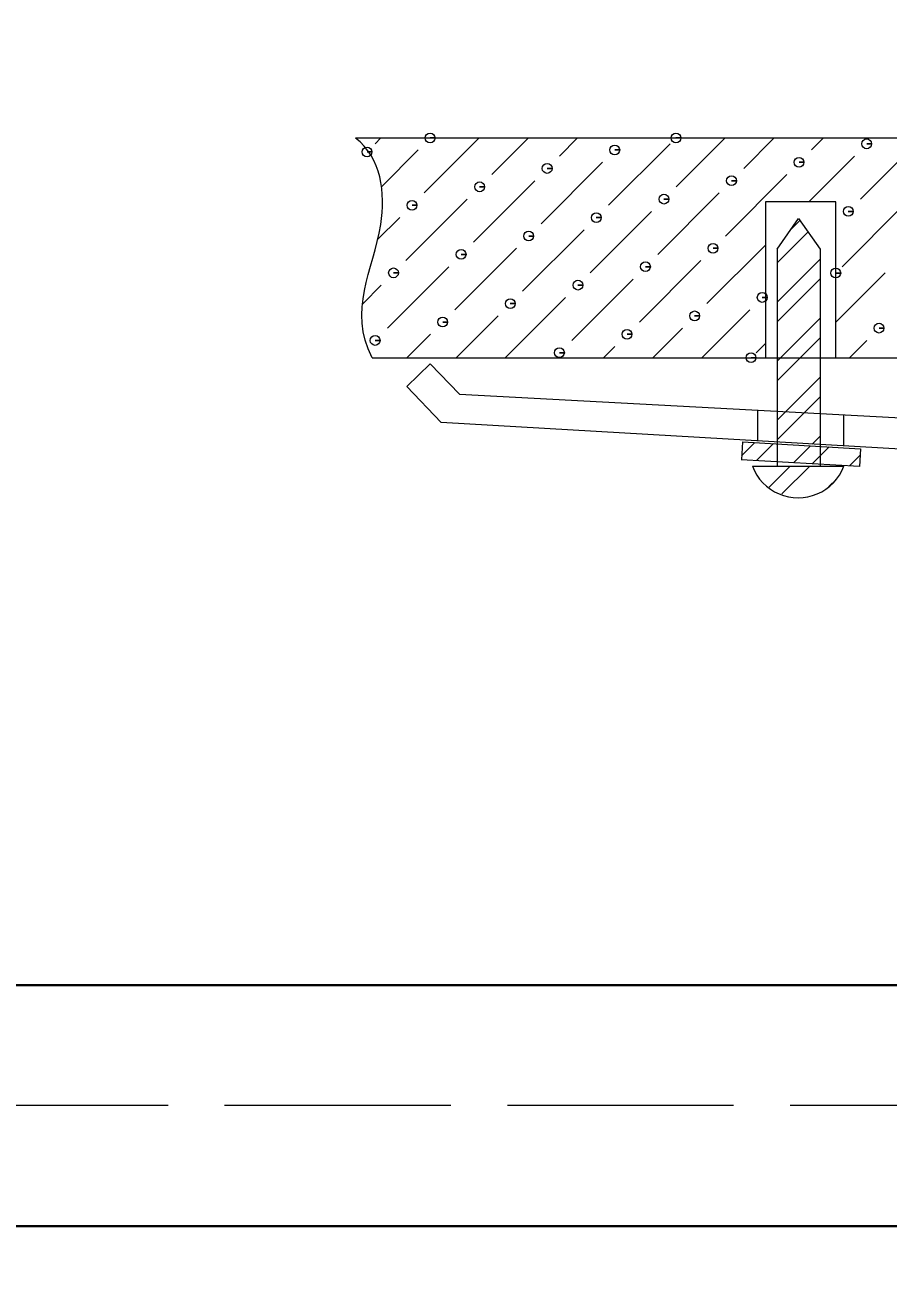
# Model space of a CAD drawing. Header units: millimetres. Extents: x 24811 to 87790, y -117823 to -2257.
# Drawn here: x 87404 to 87449.8, y -117628 to -117562.3 of the extents above; entities that cross this region are included whole.
import ezdxf

# ---------------------------------------------------------------- set-up
doc = ezdxf.new("R2010")
doc.units = ezdxf.units.MM
doc.header["$PDSIZE"] = -1
doc.linetypes.add('ACAD_ISO02W100', pattern=[15, 12, -3])
doc.layers.add('尺寸標注', color=1, linetype='Continuous', lineweight=30)
doc.layers.add('細實線', color=1, linetype='Continuous', lineweight=13)
doc.styles.add('DIM', font='txt.shx', dxfattribs={"width": 0.7, "bigfont": 'chineset.shx'})
doc.dimstyles.new('mm+in', dxfattribs={"dimscale": 2, "dimtxt": 10, "dimasz": 9, "dimexe": 1.25, "dimexo": 0.625, "dimgap": 2, "dimtad": 1, "dimtoh": 1, "dimdec": 1, "dimtxsty": 'DIM', "dimcen": 0, "dimclrd": 1, "dimclre": 1, "dimclrt": 3, "dimadec": 0, "dimazin": 0, "dimtfac": 1, "dimtdec": 1, "dimtmove": 0, "dimatfit": 3, "dimfxl": 1, "dimarcsym": 0})

# ---------------------------------------------------------------- blocks, each defined once
blk = doc.blocks.new('egege')
at = {"layer": '細實線', "lineweight": 9}
for points, knots in [([(87352.147, -116560.425), (87350.832, -116557.893), (87352.222, -116555.806), (87352.601, -116553.357), (87352.601, -116553.357), (87352.861, -116551.676), (87352.642, -116549.822), (87351.271, -116548.765)], [0, 0, 0, 0, 0.333333, 0.333333, 0.333333, 0.333333, 1, 1, 1, 1]), ([(87355.224, -116548.762), (87355.224, -116548.762), (87355.484, -116548.762), (87355.484, -116548.762), (87355.484, -116548.762), (87355.484, -116548.619), (87355.367, -116548.502), (87355.224, -116548.502), (87355.224, -116548.502), (87355.08, -116548.502), (87354.964, -116548.619), (87354.964, -116548.762), (87354.964, -116548.762), (87354.964, -116548.905), (87355.08, -116549.022), (87355.224, -116549.022), (87355.224, -116549.022), (87355.367, -116549.022), (87355.484, -116548.905), (87355.484, -116548.762), (87355.484, -116548.762), (87355.484, -116548.762), (87355.224, -116548.762), (87355.224, -116548.762)], [0, 0, 0, 0, 0.142857, 0.142857, 0.142857, 0.142857, 0.285714, 0.285714, 0.285714, 0.285714, 0.428571, 0.428571, 0.428571, 0.428571, 0.571429, 0.571429, 0.571429, 0.571429, 0.714286, 0.714286, 0.714286, 0.714286, 1, 1, 1, 1]), ([(87368.266, -116548.762), (87368.266, -116548.762), (87368.526, -116548.762), (87368.526, -116548.762), (87368.526, -116548.762), (87368.526, -116548.619), (87368.41, -116548.502), (87368.266, -116548.502), (87368.266, -116548.502), (87368.123, -116548.502), (87368.006, -116548.619), (87368.006, -116548.762), (87368.006, -116548.762), (87368.006, -116548.905), (87368.123, -116549.022), (87368.266, -116549.022), (87368.266, -116549.022), (87368.41, -116549.022), (87368.526, -116548.905), (87368.526, -116548.762), (87368.526, -116548.762), (87368.526, -116548.762), (87368.266, -116548.762), (87368.266, -116548.762)], [0, 0, 0, 0, 0.142857, 0.142857, 0.142857, 0.142857, 0.285714, 0.285714, 0.285714, 0.285714, 0.428571, 0.428571, 0.428571, 0.428571, 0.571429, 0.571429, 0.571429, 0.571429, 0.714286, 0.714286, 0.714286, 0.714286, 1, 1, 1, 1]), ([(87378.388, -116549.072), (87378.388, -116549.072), (87378.648, -116549.072), (87378.648, -116549.072), (87378.648, -116549.072), (87378.648, -116548.929), (87378.532, -116548.812), (87378.388, -116548.812), (87378.388, -116548.812), (87378.245, -116548.812), (87378.128, -116548.929), (87378.128, -116549.072), (87378.128, -116549.072), (87378.128, -116549.216), (87378.245, -116549.333), (87378.388, -116549.333), (87378.388, -116549.333), (87378.532, -116549.333), (87378.648, -116549.216), (87378.648, -116549.072), (87378.648, -116549.072), (87378.648, -116549.072), (87378.388, -116549.072), (87378.388, -116549.072)], [0, 0, 0, 0, 0.142857, 0.142857, 0.142857, 0.142857, 0.285714, 0.285714, 0.285714, 0.285714, 0.428571, 0.428571, 0.428571, 0.428571, 0.571429, 0.571429, 0.571429, 0.571429, 0.714286, 0.714286, 0.714286, 0.714286, 1, 1, 1, 1]), ([(87351.876, -116549.503), (87351.876, -116549.503), (87352.137, -116549.503), (87352.137, -116549.503), (87352.137, -116549.503), (87352.137, -116549.359), (87352.02, -116549.243), (87351.876, -116549.243), (87351.876, -116549.243), (87351.733, -116549.243), (87351.616, -116549.359), (87351.616, -116549.503), (87351.616, -116549.503), (87351.616, -116549.646), (87351.733, -116549.763), (87351.876, -116549.763), (87351.876, -116549.763), (87352.02, -116549.763), (87352.137, -116549.646), (87352.137, -116549.503), (87352.137, -116549.503), (87352.137, -116549.503), (87351.876, -116549.503), (87351.876, -116549.503)], [0, 0, 0, 0, 0.142857, 0.142857, 0.142857, 0.142857, 0.285714, 0.285714, 0.285714, 0.285714, 0.428571, 0.428571, 0.428571, 0.428571, 0.571429, 0.571429, 0.571429, 0.571429, 0.714286, 0.714286, 0.714286, 0.714286, 1, 1, 1, 1]), ([(87365.022, -116549.399), (87365.022, -116549.399), (87365.283, -116549.399), (87365.283, -116549.399), (87365.283, -116549.399), (87365.283, -116549.256), (87365.165, -116549.139), (87365.022, -116549.139), (87365.022, -116549.139), (87364.879, -116549.139), (87364.762, -116549.256), (87364.762, -116549.399), (87364.762, -116549.399), (87364.762, -116549.543), (87364.879, -116549.659), (87365.022, -116549.659), (87365.022, -116549.659), (87365.165, -116549.659), (87365.283, -116549.543), (87365.283, -116549.399), (87365.283, -116549.399), (87365.283, -116549.399), (87365.022, -116549.399), (87365.022, -116549.399)], [0, 0, 0, 0, 0.142857, 0.142857, 0.142857, 0.142857, 0.285714, 0.285714, 0.285714, 0.285714, 0.428571, 0.428571, 0.428571, 0.428571, 0.571429, 0.571429, 0.571429, 0.571429, 0.714286, 0.714286, 0.714286, 0.714286, 1, 1, 1, 1]), ([(87361.435, -116550.379), (87361.435, -116550.379), (87361.695, -116550.379), (87361.695, -116550.379), (87361.695, -116550.379), (87361.695, -116550.235), (87361.579, -116550.119), (87361.435, -116550.119), (87361.435, -116550.119), (87361.292, -116550.119), (87361.175, -116550.235), (87361.175, -116550.379), (87361.175, -116550.379), (87361.175, -116550.522), (87361.292, -116550.639), (87361.435, -116550.639), (87361.435, -116550.639), (87361.579, -116550.639), (87361.695, -116550.522), (87361.695, -116550.379), (87361.695, -116550.379), (87361.695, -116550.379), (87361.435, -116550.379), (87361.435, -116550.379)], [0, 0, 0, 0, 0.142857, 0.142857, 0.142857, 0.142857, 0.285714, 0.285714, 0.285714, 0.285714, 0.428571, 0.428571, 0.428571, 0.428571, 0.571429, 0.571429, 0.571429, 0.571429, 0.714286, 0.714286, 0.714286, 0.714286, 1, 1, 1, 1]), ([(87374.801, -116550.052), (87374.801, -116550.052), (87375.061, -116550.052), (87375.061, -116550.052), (87375.061, -116550.052), (87375.061, -116549.908), (87374.944, -116549.792), (87374.801, -116549.792), (87374.801, -116549.792), (87374.658, -116549.792), (87374.541, -116549.908), (87374.541, -116550.052), (87374.541, -116550.052), (87374.541, -116550.195), (87374.658, -116550.312), (87374.801, -116550.312), (87374.801, -116550.312), (87374.944, -116550.312), (87375.061, -116550.195), (87375.061, -116550.052), (87375.061, -116550.052), (87375.061, -116550.052), (87374.801, -116550.052), (87374.801, -116550.052)], [0, 0, 0, 0, 0.142857, 0.142857, 0.142857, 0.142857, 0.285714, 0.285714, 0.285714, 0.285714, 0.428571, 0.428571, 0.428571, 0.428571, 0.571429, 0.571429, 0.571429, 0.571429, 0.714286, 0.714286, 0.714286, 0.714286, 1, 1, 1, 1]), ([(87371.217, -116551.03), (87371.217, -116551.03), (87371.476, -116551.03), (87371.476, -116551.03), (87371.476, -116551.03), (87371.476, -116550.887), (87371.36, -116550.771), (87371.217, -116550.771), (87371.217, -116550.771), (87371.073, -116550.771), (87370.956, -116550.887), (87370.956, -116551.03), (87370.956, -116551.03), (87370.956, -116551.174), (87371.073, -116551.291), (87371.217, -116551.291), (87371.217, -116551.291), (87371.36, -116551.291), (87371.476, -116551.174), (87371.476, -116551.03), (87371.476, -116551.03), (87371.476, -116551.03), (87371.217, -116551.03), (87371.217, -116551.03)], [0, 0, 0, 0, 0.142857, 0.142857, 0.142857, 0.142857, 0.285714, 0.285714, 0.285714, 0.285714, 0.428571, 0.428571, 0.428571, 0.428571, 0.571429, 0.571429, 0.571429, 0.571429, 0.714286, 0.714286, 0.714286, 0.714286, 1, 1, 1, 1]), ([(87357.848, -116551.355), (87357.848, -116551.355), (87358.108, -116551.355), (87358.108, -116551.355), (87358.108, -116551.355), (87358.108, -116551.211), (87357.991, -116551.095), (87357.848, -116551.095), (87357.848, -116551.095), (87357.705, -116551.095), (87357.588, -116551.211), (87357.588, -116551.355), (87357.588, -116551.355), (87357.588, -116551.498), (87357.705, -116551.615), (87357.848, -116551.615), (87357.848, -116551.615), (87357.991, -116551.615), (87358.108, -116551.498), (87358.108, -116551.355), (87358.108, -116551.355), (87358.108, -116551.355), (87357.848, -116551.355), (87357.848, -116551.355)], [0, 0, 0, 0, 0.142857, 0.142857, 0.142857, 0.142857, 0.285714, 0.285714, 0.285714, 0.285714, 0.428571, 0.428571, 0.428571, 0.428571, 0.571429, 0.571429, 0.571429, 0.571429, 0.714286, 0.714286, 0.714286, 0.714286, 1, 1, 1, 1]), ([(87354.263, -116552.333), (87354.263, -116552.333), (87354.523, -116552.333), (87354.523, -116552.333), (87354.523, -116552.333), (87354.523, -116552.189), (87354.407, -116552.073), (87354.263, -116552.073), (87354.263, -116552.073), (87354.12, -116552.073), (87354.003, -116552.189), (87354.003, -116552.333), (87354.003, -116552.333), (87354.003, -116552.476), (87354.12, -116552.593), (87354.263, -116552.593), (87354.263, -116552.593), (87354.407, -116552.593), (87354.523, -116552.476), (87354.523, -116552.333), (87354.523, -116552.333), (87354.523, -116552.333), (87354.263, -116552.333), (87354.263, -116552.333)], [0, 0, 0, 0, 0.142857, 0.142857, 0.142857, 0.142857, 0.285714, 0.285714, 0.285714, 0.285714, 0.428571, 0.428571, 0.428571, 0.428571, 0.571429, 0.571429, 0.571429, 0.571429, 0.714286, 0.714286, 0.714286, 0.714286, 1, 1, 1, 1]), ([(87367.629, -116552.009), (87367.629, -116552.009), (87367.889, -116552.009), (87367.889, -116552.009), (87367.889, -116552.009), (87367.889, -116551.865), (87367.772, -116551.748), (87367.629, -116551.748), (87367.629, -116551.748), (87367.486, -116551.748), (87367.369, -116551.865), (87367.369, -116552.009), (87367.369, -116552.009), (87367.369, -116552.152), (87367.486, -116552.268), (87367.629, -116552.268), (87367.629, -116552.268), (87367.772, -116552.268), (87367.889, -116552.152), (87367.889, -116552.009), (87367.889, -116552.009), (87367.889, -116552.009), (87367.629, -116552.009), (87367.629, -116552.009)], [0, 0, 0, 0, 0.142857, 0.142857, 0.142857, 0.142857, 0.285714, 0.285714, 0.285714, 0.285714, 0.428571, 0.428571, 0.428571, 0.428571, 0.571429, 0.571429, 0.571429, 0.571429, 0.714286, 0.714286, 0.714286, 0.714286, 1, 1, 1, 1]), ([(87364.042, -116552.986), (87364.042, -116552.986), (87364.302, -116552.986), (87364.302, -116552.986), (87364.302, -116552.986), (87364.302, -116552.843), (87364.186, -116552.726), (87364.042, -116552.726), (87364.042, -116552.726), (87363.899, -116552.726), (87363.782, -116552.843), (87363.782, -116552.986), (87363.782, -116552.986), (87363.782, -116553.129), (87363.899, -116553.246), (87364.042, -116553.246), (87364.042, -116553.246), (87364.186, -116553.246), (87364.302, -116553.129), (87364.302, -116552.986), (87364.302, -116552.986), (87364.302, -116552.986), (87364.042, -116552.986), (87364.042, -116552.986)], [0, 0, 0, 0, 0.142857, 0.142857, 0.142857, 0.142857, 0.285714, 0.285714, 0.285714, 0.285714, 0.428571, 0.428571, 0.428571, 0.428571, 0.571429, 0.571429, 0.571429, 0.571429, 0.714286, 0.714286, 0.714286, 0.714286, 1, 1, 1, 1]), ([(87377.41, -116552.66), (87377.41, -116552.66), (87377.671, -116552.66), (87377.671, -116552.66), (87377.671, -116552.66), (87377.671, -116552.516), (87377.554, -116552.399), (87377.41, -116552.399), (87377.41, -116552.399), (87377.267, -116552.399), (87377.15, -116552.516), (87377.15, -116552.66), (87377.15, -116552.66), (87377.15, -116552.803), (87377.267, -116552.92), (87377.41, -116552.92), (87377.41, -116552.92), (87377.554, -116552.92), (87377.671, -116552.803), (87377.671, -116552.66), (87377.671, -116552.66), (87377.671, -116552.66), (87377.41, -116552.66), (87377.41, -116552.66)], [0, 0, 0, 0, 0.142857, 0.142857, 0.142857, 0.142857, 0.285714, 0.285714, 0.285714, 0.285714, 0.428571, 0.428571, 0.428571, 0.428571, 0.571429, 0.571429, 0.571429, 0.571429, 0.714286, 0.714286, 0.714286, 0.714286, 1, 1, 1, 1]), ([(87360.457, -116553.964), (87360.457, -116553.964), (87360.718, -116553.964), (87360.718, -116553.964), (87360.718, -116553.964), (87360.718, -116553.821), (87360.6, -116553.704), (87360.457, -116553.704), (87360.457, -116553.704), (87360.314, -116553.704), (87360.197, -116553.821), (87360.197, -116553.964), (87360.197, -116553.964), (87360.197, -116554.108), (87360.314, -116554.224), (87360.457, -116554.224), (87360.457, -116554.224), (87360.6, -116554.224), (87360.718, -116554.108), (87360.718, -116553.964), (87360.718, -116553.964), (87360.718, -116553.964), (87360.457, -116553.964), (87360.457, -116553.964)], [0, 0, 0, 0, 0.142857, 0.142857, 0.142857, 0.142857, 0.285714, 0.285714, 0.285714, 0.285714, 0.428571, 0.428571, 0.428571, 0.428571, 0.571429, 0.571429, 0.571429, 0.571429, 0.714286, 0.714286, 0.714286, 0.714286, 1, 1, 1, 1]), ([(87356.87, -116554.942), (87356.87, -116554.942), (87357.13, -116554.942), (87357.13, -116554.942), (87357.13, -116554.942), (87357.13, -116554.799), (87357.014, -116554.682), (87356.87, -116554.682), (87356.87, -116554.682), (87356.727, -116554.682), (87356.61, -116554.799), (87356.61, -116554.942), (87356.61, -116554.942), (87356.61, -116555.085), (87356.727, -116555.202), (87356.87, -116555.202), (87356.87, -116555.202), (87357.014, -116555.202), (87357.13, -116555.085), (87357.13, -116554.942), (87357.13, -116554.942), (87357.13, -116554.942), (87356.87, -116554.942), (87356.87, -116554.942)], [0, 0, 0, 0, 0.142857, 0.142857, 0.142857, 0.142857, 0.285714, 0.285714, 0.285714, 0.285714, 0.428571, 0.428571, 0.428571, 0.428571, 0.571429, 0.571429, 0.571429, 0.571429, 0.714286, 0.714286, 0.714286, 0.714286, 1, 1, 1, 1]), ([(87370.238, -116554.615), (87370.238, -116554.615), (87370.499, -116554.615), (87370.499, -116554.615), (87370.499, -116554.615), (87370.499, -116554.472), (87370.382, -116554.355), (87370.238, -116554.355), (87370.238, -116554.355), (87370.095, -116554.355), (87369.979, -116554.472), (87369.979, -116554.615), (87369.979, -116554.615), (87369.979, -116554.759), (87370.095, -116554.875), (87370.238, -116554.875), (87370.238, -116554.875), (87370.382, -116554.875), (87370.499, -116554.759), (87370.499, -116554.615), (87370.499, -116554.615), (87370.499, -116554.615), (87370.238, -116554.615), (87370.238, -116554.615)], [0, 0, 0, 0, 0.142857, 0.142857, 0.142857, 0.142857, 0.285714, 0.285714, 0.285714, 0.285714, 0.428571, 0.428571, 0.428571, 0.428571, 0.571429, 0.571429, 0.571429, 0.571429, 0.714286, 0.714286, 0.714286, 0.714286, 1, 1, 1, 1]), ([(87366.652, -116555.595), (87366.652, -116555.595), (87366.911, -116555.595), (87366.911, -116555.595), (87366.911, -116555.595), (87366.911, -116555.452), (87366.795, -116555.335), (87366.652, -116555.335), (87366.652, -116555.335), (87366.508, -116555.335), (87366.391, -116555.452), (87366.391, -116555.595), (87366.391, -116555.595), (87366.391, -116555.738), (87366.508, -116555.855), (87366.652, -116555.855), (87366.652, -116555.855), (87366.795, -116555.855), (87366.911, -116555.738), (87366.911, -116555.595), (87366.911, -116555.595), (87366.911, -116555.595), (87366.652, -116555.595), (87366.652, -116555.595)], [0, 0, 0, 0, 0.142857, 0.142857, 0.142857, 0.142857, 0.285714, 0.285714, 0.285714, 0.285714, 0.428571, 0.428571, 0.428571, 0.428571, 0.571429, 0.571429, 0.571429, 0.571429, 0.714286, 0.714286, 0.714286, 0.714286, 1, 1, 1, 1]), ([(87353.283, -116555.92), (87353.283, -116555.92), (87353.543, -116555.92), (87353.543, -116555.92), (87353.543, -116555.92), (87353.543, -116555.776), (87353.426, -116555.66), (87353.283, -116555.66), (87353.283, -116555.66), (87353.14, -116555.66), (87353.023, -116555.776), (87353.023, -116555.92), (87353.023, -116555.92), (87353.023, -116556.063), (87353.14, -116556.18), (87353.283, -116556.18), (87353.283, -116556.18), (87353.426, -116556.18), (87353.543, -116556.063), (87353.543, -116555.92), (87353.543, -116555.92), (87353.543, -116555.92), (87353.283, -116555.92), (87353.283, -116555.92)], [0, 0, 0, 0, 0.142857, 0.142857, 0.142857, 0.142857, 0.285714, 0.285714, 0.285714, 0.285714, 0.428571, 0.428571, 0.428571, 0.428571, 0.571429, 0.571429, 0.571429, 0.571429, 0.714286, 0.714286, 0.714286, 0.714286, 1, 1, 1, 1]), ([(87376.749, -116555.93), (87376.749, -116555.93), (87377.009, -116555.93), (87377.009, -116555.93), (87377.009, -116555.93), (87377.009, -116555.787), (87376.892, -116555.67), (87376.749, -116555.67), (87376.749, -116555.67), (87376.605, -116555.67), (87376.488, -116555.787), (87376.488, -116555.93), (87376.488, -116555.93), (87376.488, -116556.073), (87376.605, -116556.19), (87376.749, -116556.19), (87376.749, -116556.19), (87376.892, -116556.19), (87377.009, -116556.073), (87377.009, -116555.93), (87377.009, -116555.93), (87377.009, -116555.93), (87376.749, -116555.93), (87376.749, -116555.93)], [0, 0, 0, 0, 0.142857, 0.142857, 0.142857, 0.142857, 0.285714, 0.285714, 0.285714, 0.285714, 0.428571, 0.428571, 0.428571, 0.428571, 0.571429, 0.571429, 0.571429, 0.571429, 0.714286, 0.714286, 0.714286, 0.714286, 1, 1, 1, 1]), ([(87363.066, -116556.571), (87363.066, -116556.571), (87363.327, -116556.571), (87363.327, -116556.571), (87363.327, -116556.571), (87363.327, -116556.428), (87363.21, -116556.311), (87363.066, -116556.311), (87363.066, -116556.311), (87362.923, -116556.311), (87362.807, -116556.428), (87362.807, -116556.571), (87362.807, -116556.571), (87362.807, -116556.714), (87362.923, -116556.831), (87363.066, -116556.831), (87363.066, -116556.831), (87363.21, -116556.831), (87363.327, -116556.714), (87363.327, -116556.571), (87363.327, -116556.571), (87363.327, -116556.571), (87363.066, -116556.571), (87363.066, -116556.571)], [0, 0, 0, 0, 0.142857, 0.142857, 0.142857, 0.142857, 0.285714, 0.285714, 0.285714, 0.285714, 0.428571, 0.428571, 0.428571, 0.428571, 0.571429, 0.571429, 0.571429, 0.571429, 0.714286, 0.714286, 0.714286, 0.714286, 1, 1, 1, 1]), ([(87359.48, -116557.551), (87359.48, -116557.551), (87359.739, -116557.551), (87359.739, -116557.551), (87359.739, -116557.551), (87359.739, -116557.408), (87359.623, -116557.291), (87359.48, -116557.291), (87359.48, -116557.291), (87359.336, -116557.291), (87359.219, -116557.408), (87359.219, -116557.551), (87359.219, -116557.551), (87359.219, -116557.694), (87359.336, -116557.811), (87359.48, -116557.811), (87359.48, -116557.811), (87359.623, -116557.811), (87359.739, -116557.694), (87359.739, -116557.551), (87359.739, -116557.551), (87359.739, -116557.551), (87359.48, -116557.551), (87359.48, -116557.551)], [0, 0, 0, 0, 0.142857, 0.142857, 0.142857, 0.142857, 0.285714, 0.285714, 0.285714, 0.285714, 0.428571, 0.428571, 0.428571, 0.428571, 0.571429, 0.571429, 0.571429, 0.571429, 0.714286, 0.714286, 0.714286, 0.714286, 1, 1, 1, 1]), ([(87372.845, -116557.225), (87372.845, -116557.225), (87373.106, -116557.225), (87373.106, -116557.225), (87373.106, -116557.225), (87373.106, -116557.081), (87372.989, -116556.964), (87372.845, -116556.964), (87372.845, -116556.964), (87372.702, -116556.964), (87372.585, -116557.081), (87372.585, -116557.225), (87372.585, -116557.225), (87372.585, -116557.368), (87372.702, -116557.485), (87372.845, -116557.485), (87372.845, -116557.485), (87372.989, -116557.485), (87373.106, -116557.368), (87373.106, -116557.225), (87373.106, -116557.225), (87373.106, -116557.225), (87372.845, -116557.225), (87372.845, -116557.225)], [0, 0, 0, 0, 0.142857, 0.142857, 0.142857, 0.142857, 0.285714, 0.285714, 0.285714, 0.285714, 0.428571, 0.428571, 0.428571, 0.428571, 0.571429, 0.571429, 0.571429, 0.571429, 0.714286, 0.714286, 0.714286, 0.714286, 1, 1, 1, 1]), ([(87369.258, -116558.202), (87369.258, -116558.202), (87369.518, -116558.202), (87369.518, -116558.202), (87369.518, -116558.202), (87369.518, -116558.059), (87369.402, -116557.943), (87369.258, -116557.943), (87369.258, -116557.943), (87369.115, -116557.943), (87368.998, -116558.059), (87368.998, -116558.202), (87368.998, -116558.202), (87368.998, -116558.346), (87369.115, -116558.463), (87369.258, -116558.463), (87369.258, -116558.463), (87369.402, -116558.463), (87369.518, -116558.346), (87369.518, -116558.202), (87369.518, -116558.202), (87369.518, -116558.202), (87369.258, -116558.202), (87369.258, -116558.202)], [0, 0, 0, 0, 0.142857, 0.142857, 0.142857, 0.142857, 0.285714, 0.285714, 0.285714, 0.285714, 0.428571, 0.428571, 0.428571, 0.428571, 0.571429, 0.571429, 0.571429, 0.571429, 0.714286, 0.714286, 0.714286, 0.714286, 1, 1, 1, 1]), ([(87355.892, -116558.529), (87355.892, -116558.529), (87356.153, -116558.529), (87356.153, -116558.529), (87356.153, -116558.529), (87356.153, -116558.386), (87356.035, -116558.269), (87355.892, -116558.269), (87355.892, -116558.269), (87355.749, -116558.269), (87355.632, -116558.386), (87355.632, -116558.529), (87355.632, -116558.529), (87355.632, -116558.673), (87355.749, -116558.789), (87355.892, -116558.789), (87355.892, -116558.789), (87356.035, -116558.789), (87356.153, -116558.673), (87356.153, -116558.529), (87356.153, -116558.529), (87356.153, -116558.529), (87355.892, -116558.529), (87355.892, -116558.529)], [0, 0, 0, 0, 0.142857, 0.142857, 0.142857, 0.142857, 0.285714, 0.285714, 0.285714, 0.285714, 0.428571, 0.428571, 0.428571, 0.428571, 0.571429, 0.571429, 0.571429, 0.571429, 0.714286, 0.714286, 0.714286, 0.714286, 1, 1, 1, 1]), ([(87379.042, -116558.853), (87379.042, -116558.853), (87379.302, -116558.853), (87379.302, -116558.853), (87379.302, -116558.853), (87379.302, -116558.71), (87379.185, -116558.594), (87379.042, -116558.594), (87379.042, -116558.594), (87378.899, -116558.594), (87378.782, -116558.71), (87378.782, -116558.853), (87378.782, -116558.853), (87378.782, -116558.997), (87378.899, -116559.114), (87379.042, -116559.114), (87379.042, -116559.114), (87379.185, -116559.114), (87379.302, -116558.997), (87379.302, -116558.853), (87379.302, -116558.853), (87379.302, -116558.853), (87379.042, -116558.853), (87379.042, -116558.853)], [0, 0, 0, 0, 0.142857, 0.142857, 0.142857, 0.142857, 0.285714, 0.285714, 0.285714, 0.285714, 0.428571, 0.428571, 0.428571, 0.428571, 0.571429, 0.571429, 0.571429, 0.571429, 0.714286, 0.714286, 0.714286, 0.714286, 1, 1, 1, 1]), ([(87352.308, -116559.507), (87352.308, -116559.507), (87352.567, -116559.507), (87352.567, -116559.507), (87352.567, -116559.507), (87352.567, -116559.364), (87352.451, -116559.247), (87352.308, -116559.247), (87352.308, -116559.247), (87352.164, -116559.247), (87352.047, -116559.364), (87352.047, -116559.507), (87352.047, -116559.507), (87352.047, -116559.65), (87352.164, -116559.767), (87352.308, -116559.767), (87352.308, -116559.767), (87352.451, -116559.767), (87352.567, -116559.65), (87352.567, -116559.507), (87352.567, -116559.507), (87352.567, -116559.507), (87352.308, -116559.507), (87352.308, -116559.507)], [0, 0, 0, 0, 0.142857, 0.142857, 0.142857, 0.142857, 0.285714, 0.285714, 0.285714, 0.285714, 0.428571, 0.428571, 0.428571, 0.428571, 0.571429, 0.571429, 0.571429, 0.571429, 0.714286, 0.714286, 0.714286, 0.714286, 1, 1, 1, 1]), ([(87365.673, -116559.18), (87365.673, -116559.18), (87365.934, -116559.18), (87365.934, -116559.18), (87365.934, -116559.18), (87365.934, -116559.037), (87365.817, -116558.92), (87365.673, -116558.92), (87365.673, -116558.92), (87365.53, -116558.92), (87365.414, -116559.037), (87365.414, -116559.18), (87365.414, -116559.18), (87365.414, -116559.324), (87365.53, -116559.44), (87365.673, -116559.44), (87365.673, -116559.44), (87365.817, -116559.44), (87365.934, -116559.324), (87365.934, -116559.18), (87365.934, -116559.18), (87365.934, -116559.18), (87365.673, -116559.18), (87365.673, -116559.18)], [0, 0, 0, 0, 0.142857, 0.142857, 0.142857, 0.142857, 0.285714, 0.285714, 0.285714, 0.285714, 0.428571, 0.428571, 0.428571, 0.428571, 0.571429, 0.571429, 0.571429, 0.571429, 0.714286, 0.714286, 0.714286, 0.714286, 1, 1, 1, 1]), ([(87362.087, -116560.158), (87362.087, -116560.158), (87362.346, -116560.158), (87362.346, -116560.158), (87362.346, -116560.158), (87362.346, -116560.015), (87362.23, -116559.898), (87362.087, -116559.898), (87362.087, -116559.898), (87361.943, -116559.898), (87361.826, -116560.015), (87361.826, -116560.158), (87361.826, -116560.158), (87361.826, -116560.301), (87361.943, -116560.418), (87362.087, -116560.418), (87362.087, -116560.418), (87362.23, -116560.418), (87362.346, -116560.301), (87362.346, -116560.158), (87362.346, -116560.158), (87362.346, -116560.158), (87362.087, -116560.158), (87362.087, -116560.158)], [0, 0, 0, 0, 0.142857, 0.142857, 0.142857, 0.142857, 0.285714, 0.285714, 0.285714, 0.285714, 0.428571, 0.428571, 0.428571, 0.428571, 0.571429, 0.571429, 0.571429, 0.571429, 0.714286, 0.714286, 0.714286, 0.714286, 1, 1, 1, 1]), ([(87372.254, -116560.424), (87372.254, -116560.424), (87372.515, -116560.424), (87372.515, -116560.424), (87372.515, -116560.424), (87372.515, -116560.281), (87372.398, -116560.164), (87372.254, -116560.164), (87372.254, -116560.164), (87372.111, -116560.164), (87371.994, -116560.281), (87371.994, -116560.424), (87371.994, -116560.424), (87371.994, -116560.567), (87372.111, -116560.685), (87372.254, -116560.685), (87372.254, -116560.685), (87372.398, -116560.685), (87372.515, -116560.567), (87372.515, -116560.424), (87372.515, -116560.424), (87372.515, -116560.424), (87372.254, -116560.424), (87372.254, -116560.424)], [0, 0, 0, 0, 0.142857, 0.142857, 0.142857, 0.142857, 0.285714, 0.285714, 0.285714, 0.285714, 0.428571, 0.428571, 0.428571, 0.428571, 0.571429, 0.571429, 0.571429, 0.571429, 0.714286, 0.714286, 0.714286, 0.714286, 1, 1, 1, 1]), ([(87372.323, -116566.184), (87372.575, -116566.844), (87373.086, -116567.373), (87373.736, -116567.647), (87373.736, -116567.647), (87374.385, -116567.922), (87375.118, -116567.922), (87375.769, -116567.647), (87375.769, -116567.647), (87376.418, -116567.373), (87376.928, -116566.844), (87377.18, -116566.184)], [0, 0, 0, 0, 0.25, 0.25, 0.25, 0.25, 0.5, 0.5, 0.5, 0.5, 1, 1, 1, 1])]:
    blk.add_open_spline(points, degree=3, knots=knots, dxfattribs=at)
for points in [[(87403.799, -116548.767), (87403.799, -116548.767), (87351.271, -116548.767), (87351.271, -116548.767)], [(87352.308, -116549.073), (87352.308, -116549.073), (87352.617, -116548.763), (87352.617, -116548.763)], [(87354.914, -116551.682), (87354.914, -116551.682), (87357.833, -116548.763), (87357.833, -116548.763)], [(87358.501, -116550.705), (87358.501, -116550.705), (87360.443, -116548.763), (87360.443, -116548.763)], [(87362.087, -116549.726), (87362.087, -116549.726), (87363.05, -116548.763), (87363.05, -116548.763)], [(87368.283, -116551.356), (87368.283, -116551.356), (87370.875, -116548.763), (87370.875, -116548.763)], [(87371.868, -116550.379), (87371.868, -116550.379), (87373.482, -116548.763), (87373.482, -116548.763)], [(87375.455, -116549.4), (87375.455, -116549.4), (87376.092, -116548.763), (87376.092, -116548.763)], [(87378.064, -116552.009), (87378.064, -116552.009), (87381.308, -116548.763), (87381.308, -116548.763)], [(87352.64, -116551.349), (87352.64, -116551.349), (87354.588, -116549.4), (87354.588, -116549.4)], [(87364.696, -116552.333), (87364.696, -116552.333), (87367.956, -116549.073), (87367.956, -116549.073)], [(87361.108, -116553.314), (87361.108, -116553.314), (87364.369, -116550.053), (87364.369, -116550.053)], [(87375.311, -116552.152), (87375.311, -116552.152), (87377.737, -116549.726), (87377.737, -116549.726)], [(87370.89, -116553.965), (87370.89, -116553.965), (87374.15, -116550.705), (87374.15, -116550.705)], [(87357.524, -116554.289), (87357.524, -116554.289), (87360.784, -116551.031), (87360.784, -116551.031)], [(87353.936, -116555.27), (87353.936, -116555.27), (87357.197, -116552.009), (87357.197, -116552.009)], [(87367.303, -116554.943), (87367.303, -116554.943), (87370.565, -116551.682), (87370.565, -116551.682)], [(87376.747, -116552.152), (87376.747, -116552.152), (87373.012, -116552.152), (87373.012, -116552.152)], [(87373.014, -116552.155), (87373.014, -116552.155), (87373.014, -116560.427), (87373.014, -116560.427)], [(87376.747, -116560.425), (87376.747, -116560.425), (87376.747, -116552.152), (87376.747, -116552.152)], [(87363.718, -116555.921), (87363.718, -116555.921), (87366.978, -116552.66), (87366.978, -116552.66)], [(87377.084, -116555.595), (87377.084, -116555.595), (87380.344, -116552.333), (87380.344, -116552.333)], [(87352.422, -116554.175), (87352.422, -116554.175), (87353.609, -116552.987), (87353.609, -116552.987)], [(87373.642, -116554.666), (87373.642, -116554.666), (87374.762, -116553.037), (87374.762, -116553.037)], [(87374.364, -116553.619), (87374.364, -116553.619), (87374.839, -116553.145), (87374.839, -116553.145)], [(87374.766, -116553.039), (87374.766, -116553.039), (87375.915, -116554.668), (87375.915, -116554.668)], [(87376.749, -116553.322), (87376.749, -116553.322), (87376.759, -116553.314), (87376.759, -116553.314)], [(87360.131, -116556.898), (87360.131, -116556.898), (87363.391, -116553.638), (87363.391, -116553.638)], [(87373.644, -116555.384), (87373.644, -116555.384), (87375.272, -116553.757), (87375.272, -116553.757)], [(87356.543, -116557.876), (87356.543, -116557.876), (87359.806, -116554.616), (87359.806, -116554.616)], [(87369.912, -116557.552), (87369.912, -116557.552), (87373.014, -116554.447), (87373.014, -116554.447)], [(87373.642, -116554.666), (87373.642, -116554.666), (87373.642, -116566.182), (87373.642, -116566.182)], [(87375.915, -116554.668), (87375.915, -116554.668), (87375.915, -116566.184), (87375.915, -116566.184)], [(87366.325, -116558.53), (87366.325, -116558.53), (87369.585, -116555.27), (87369.585, -116555.27)], [(87373.644, -116557.468), (87373.644, -116557.468), (87375.913, -116555.201), (87375.913, -116555.201)], [(87352.958, -116558.854), (87352.958, -116558.854), (87356.219, -116555.596), (87356.219, -116555.596)], [(87376.749, -116558.538), (87376.749, -116558.538), (87379.366, -116555.921), (87379.366, -116555.921)], [(87351.647, -116557.556), (87351.647, -116557.556), (87352.632, -116556.572), (87352.632, -116556.572)], [(87362.74, -116559.508), (87362.74, -116559.508), (87366, -116556.247), (87366, -116556.247)], [(87373.644, -116558.513), (87373.644, -116558.513), (87375.913, -116556.245), (87375.913, -116556.245)], [(87359.213, -116560.425), (87359.213, -116560.425), (87362.413, -116557.225), (87362.413, -116557.225)], [(87369.646, -116560.425), (87369.646, -116560.425), (87372.194, -116557.876), (87372.194, -116557.876)], [(87356.604, -116560.425), (87356.604, -116560.425), (87358.826, -116558.203), (87358.826, -116558.203)], [(87373.818, -116560.425), (87373.818, -116560.425), (87375.913, -116558.33), (87375.913, -116558.33)], [(87353.997, -116560.425), (87353.997, -116560.425), (87355.241, -116559.181), (87355.241, -116559.181)], [(87367.038, -116560.425), (87367.038, -116560.425), (87368.607, -116558.854), (87368.607, -116558.854)], [(87374.862, -116560.425), (87374.862, -116560.425), (87375.913, -116559.374), (87375.913, -116559.374)], [(87364.429, -116560.425), (87364.429, -116560.425), (87365.022, -116559.832), (87365.022, -116559.832)], [(87372.521, -116560.159), (87372.521, -116560.159), (87373.014, -116559.663), (87373.014, -116559.663)], [(87377.471, -116560.425), (87377.471, -116560.425), (87378.388, -116559.508), (87378.388, -116559.508)], [(87352.145, -116560.425), (87352.145, -116560.425), (87405.745, -116560.425), (87405.745, -116560.425)], [(87355.233, -116560.752), (87355.233, -116560.752), (87353.982, -116561.957), (87353.982, -116561.957)], [(87356.783, -116562.362), (87356.783, -116562.362), (87355.231, -116560.75), (87355.231, -116560.75)], [(87373.644, -116560.6), (87373.644, -116560.6), (87373.819, -116560.425), (87373.819, -116560.425)], [(87373.644, -116561.645), (87373.644, -116561.645), (87374.862, -116560.425), (87374.862, -116560.425)], [(87353.98, -116561.957), (87353.98, -116561.957), (87355.813, -116563.86), (87355.813, -116563.86)], [(87374.086, -116563.288), (87374.086, -116563.288), (87375.915, -116561.461), (87375.915, -116561.461)], [(87356.781, -116562.364), (87356.781, -116562.364), (87393.407, -116564.326), (87393.407, -116564.326)], [(87375.076, -116563.342), (87375.076, -116563.342), (87375.915, -116562.504), (87375.915, -116562.504)], [(87372.588, -116563.211), (87372.588, -116563.211), (87372.588, -116564.838), (87372.588, -116564.838)], [(87373.644, -116563.729), (87373.644, -116563.729), (87374.086, -116563.288), (87374.086, -116563.288)], [(87373.644, -116564.774), (87373.644, -116564.774), (87375.076, -116563.342), (87375.076, -116563.342)], [(87394.185, -116566.093), (87394.185, -116566.093), (87355.811, -116563.858), (87355.811, -116563.858)], [(87377.15, -116563.452), (87377.15, -116563.452), (87377.15, -116565.1), (87377.15, -116565.1)], [(87375.499, -116565.004), (87375.499, -116565.004), (87375.915, -116564.59), (87375.915, -116564.59)], [(87371.792, -116564.884), (87371.792, -116564.884), (87371.738, -116565.833), (87371.738, -116565.833)], [(87371.749, -116565.625), (87371.749, -116565.625), (87372.45, -116564.924), (87372.45, -116564.924)], [(87371.791, -116564.888), (87371.791, -116564.888), (87378.06, -116565.252), (87378.06, -116565.252)], [(87372.537, -116565.88), (87372.537, -116565.88), (87373.436, -116564.98), (87373.436, -116564.98)], [(87374.51, -116565.993), (87374.51, -116565.993), (87375.409, -116565.094), (87375.409, -116565.094)], [(87375.915, -116565.633), (87375.915, -116565.633), (87376.396, -116565.153), (87376.396, -116565.153)], [(87378.06, -116565.252), (87378.06, -116565.252), (87378.006, -116566.201), (87378.006, -116566.201)], [(87378.004, -116566.199), (87378.004, -116566.199), (87371.734, -116565.835), (87371.734, -116565.835)], [(87375.496, -116566.051), (87375.496, -116566.051), (87375.915, -116565.633), (87375.915, -116565.633)], [(87377.469, -116566.166), (87377.469, -116566.166), (87378.041, -116565.593), (87378.041, -116565.593)], [(87372.321, -116566.184), (87372.321, -116566.184), (87377.177, -116566.184), (87377.177, -116566.184)], [(87373.21, -116567.295), (87373.21, -116567.295), (87374.32, -116566.184), (87374.32, -116566.184)], [(87373.894, -116567.654), (87373.894, -116567.654), (87375.365, -116566.184), (87375.365, -116566.184)], [(87376.387, -116567.248), (87376.387, -116567.248), (87376.566, -116567.069), (87376.566, -116567.069)]]:
    blk.add_open_spline(points, degree=3, dxfattribs=at)
blk = doc.blocks.new('*D52')
at = {"layer": 'Defpoints', "color": 0}
for p in [(86929.035, -117595.023), (87653.035, -117595.023), (87653.035, -117732.513)]:
    blk.add_point(p, dxfattribs=at)
at = {"layer": '尺寸標注', "color": 1, "lineweight": -2}
for p, q in [((86929.035, -117596.273), (86929.035, -117735.013)), ((87653.035, -117596.273), (87653.035, -117735.013)), ((86947.035, -117732.513), (87635.035, -117732.513))]:
    blk.add_line(p, q, dxfattribs=at)
at = {"layer": '尺寸標注', "color": 1}
for points in [[(86947.035, -117729.513), (86947.035, -117735.513), (86929.035, -117732.513)], [(87635.035, -117729.513), (87635.035, -117735.513), (87653.035, -117732.513)]]:
    blk.add_solid(points, dxfattribs=at)
at = {"layer": '尺寸標注', "color": 3, "insert": (87291.035, -117718.513), "char_height": 20, "attachment_point": 5, "style": 'DIM'}
blk.add_mtext('724mm [28 1/2"]', dxfattribs=at)
blk = doc.blocks.new('*D53')
at = {"layer": 'Defpoints', "color": 0}
for p in [(86935.435, -117601.328), (87646.635, -117601.328), (87646.635, -117699.096)]:
    blk.add_point(p, dxfattribs=at)
at = {"layer": '尺寸標注', "color": 1, "lineweight": -2}
for p, q in [((86935.435, -117602.578), (86935.435, -117701.596)), ((87646.635, -117602.578), (87646.635, -117701.596)), ((86953.435, -117699.096), (87628.635, -117699.096))]:
    blk.add_line(p, q, dxfattribs=at)
at = {"layer": '尺寸標注', "color": 1}
for points in [[(86953.435, -117696.096), (86953.435, -117702.096), (86935.435, -117699.096)], [(87628.635, -117696.096), (87628.635, -117702.096), (87646.635, -117699.096)]]:
    blk.add_solid(points, dxfattribs=at)
at = {"layer": '尺寸標注', "color": 3, "insert": (87291.035, -117683.429), "char_height": 20, "attachment_point": 5, "style": 'DIM'}
blk.add_mtext('711,2mm [28"]', dxfattribs=at)
blk = doc.blocks.new('*D54')
at = {"layer": 'Defpoints', "color": 0}
for p in [(86941.835, -117590.708), (87640.235, -117590.708), (87640.235, -117665.289)]:
    blk.add_point(p, dxfattribs=at)
at = {"layer": '尺寸標注', "color": 1, "lineweight": -2}
for p, q in [((86941.835, -117591.958), (86941.835, -117667.789)), ((87640.235, -117591.958), (87640.235, -117667.789)), ((86959.835, -117665.289), (87622.235, -117665.289))]:
    blk.add_line(p, q, dxfattribs=at)
at = {"layer": '尺寸標注', "color": 1}
for points in [[(86959.835, -117662.289), (86959.835, -117668.289), (86941.835, -117665.289)], [(87622.235, -117662.289), (87622.235, -117668.289), (87640.235, -117665.289)]]:
    blk.add_solid(points, dxfattribs=at)
at = {"layer": '尺寸標注', "color": 3, "insert": (87291.035, -117649.622), "char_height": 20, "attachment_point": 5, "style": 'DIM'}
blk.add_mtext('698,4mm [27 1/2"]', dxfattribs=at)

msp = doc.modelspace()

# ---------------------------------------------------------------- linework, layer by layer
at = {"color": 2, "linetype": 'ACAD_ISO02W100', "lineweight": 9}
msp.add_lwpolyline([(86945.435, -117213.231), (87636.635, -117213.231, -0.414214), (87646.635, -117223.231), (87646.635, -117609.631, -0.414214), (87636.635, -117619.631), (86945.435, -117619.631, -0.414214), (86935.435, -117609.631), (86935.435, -117223.231, -0.414214)], format="xyb", close=True, dxfattribs=at)
at = {"color": 3, "lineweight": 30}
msp.add_lwpolyline([(86951.835, -117219.631), (87630.235, -117219.631, -0.414214), (87640.235, -117229.631), (87640.235, -117603.231, -0.414214), (87630.235, -117613.231), (86951.835, -117613.231, -0.414214), (86941.835, -117603.231), (86941.835, -117229.631, -0.414214)], format="xyb", close=True, dxfattribs=at)
at = {"layer": '尺寸標注', "color": 0}
msp.add_lwpolyline([(86939.035, -117206.831), (87643.035, -117206.831, -0.414214), (87653.035, -117216.831), (87653.035, -117616.031, -0.414214), (87643.035, -117626.031), (86939.035, -117626.031, -0.414214), (86929.035, -117616.031), (86929.035, -117216.831, -0.414214)], format="xyb", close=True, dxfattribs=at)

# ---------------------------------------------------------------- block references
msp.add_blockref('egege', (70.313, -1019.52), dxfattribs=at)

# ---------------------------------------------------------------- dimensions: what is measured, and where the dimension line sits
for base, p1, p2, picture, middle in [((87640.235, -117665.289), (86941.835, -117590.708), (87640.235, -117590.708), '*D54', (87291.035, -117665.289)), ((87646.635, -117699.096), (86935.435, -117601.328), (87646.635, -117601.328), '*D53', (87291.035, -117699.096))]:
    dim = msp.add_linear_dim(base=base, p1=p1, p2=p2, dimstyle='mm+in', override={"dimpost": 'mm', "dimfxl": 0.2}, dxfattribs=at)
    dim.commit()
    dim.dimension.update_dxf_attribs({"geometry": picture, "text_midpoint": middle, "dimtype": 160})
dim = msp.add_linear_dim(base=(87653.035, -117732.513), p1=(86929.035, -117595.023), p2=(87653.035, -117595.023), dimstyle='mm+in', override={"dimpost": 'mm', "dimfxl": 0.2}, dxfattribs=at)
dim.commit()
dim.dimension.update_dxf_attribs({"geometry": '*D52', "text_midpoint": (87291.035, -117718.513)})

doc.saveas('drawing.dxf')
